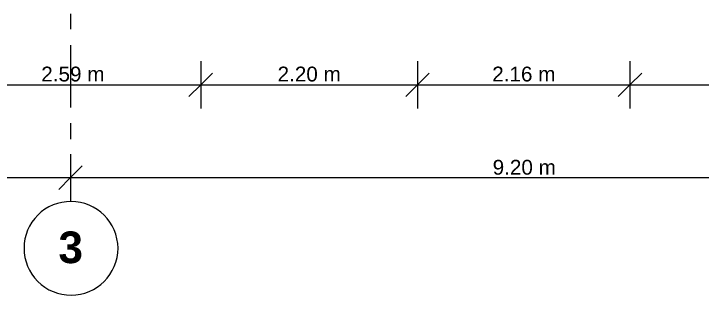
# Model space of a CAD drawing. Header units: metres. Extents: x -2 to 207, y -8 to 52.
# Drawn here: x 21.04 to 28.02, y 4.79 to 7.64 of the extents above; entities that cross this region are included whole.
import ezdxf

# ---------------------------------------------------------------- set-up
doc = ezdxf.new("R2010")
doc.units = ezdxf.units.M
doc.layers.add('HVAC - Ductos', color=5, linetype='Continuous', lineweight=0)
doc.layers.add('PDF_Text', color=7, linetype='Continuous', lineweight=0)
doc.layers.add('PDF_Geometry', color=7, linetype='Continuous', lineweight=0, true_color=0xaaaaaa)
doc.styles.add('PDF Helvetica', font='')
doc.styles.add('PDF Helvetica Bold', font='')
doc.styles.get('PDF Helvetica').set_extended_font_data('Helvetica')
doc.styles.get('PDF Helvetica Bold').set_extended_font_data('Helvetica', bold=True)

msp = doc.modelspace()

# ---------------------------------------------------------------- linework, layer by layer
at = {"layer": 'HVAC - Ductos', "color": 252, "lineweight": 0, "true_color": 0x939598}
for points in [[(22.9307, 7.163), (22.9307, 6.9248), (22.9307, 6.6865)], [(25.13, 7.163), (25.13, 6.9248), (25.13, 6.6865)], [(27.2834, 7.163), (27.2834, 6.9248), (27.2834, 6.6865)], [(23.0499, 7.0439), (22.9307, 6.9248), (22.8117, 6.8056)], [(25.2491, 7.0439), (25.13, 6.9248), (25.0109, 6.8056)], [(27.4025, 7.0439), (27.2834, 6.9248), (27.1642, 6.8056)], [(7.582, 6.9248), (9.795, 6.9248), (12.4157, 6.9248), (13.6849, 6.9248), (15.9574, 6.9248), (18.152, 6.9248), (20.3376, 6.9248), (22.9307, 6.9248), (25.13, 6.9248), (27.2834, 6.9248), (29.4138, 6.9248), (32.0529, 6.9248), (34.2613, 6.9248), (36.4971, 6.9248), (38.7514, 6.9248), (40.8177, 6.9248), (43.0581, 6.9248), (45.6468, 6.9248), (47.8094, 6.9248), (50.3935, 6.9248), (52.6385, 6.9248), (54.8331, 6.9248), (57.2339, 6.9248), (58.6359, 6.9248)], [(21.6112, 6.2238), (21.6112, 5.9855), (21.6112, 5.7473)], [(21.7303, 6.1047), (21.6112, 5.9855), (21.4921, 5.8664)], [(7.582, 5.9855), (12.4157, 5.9855), (21.6112, 5.9855), (30.8113, 5.9855), (40.0068, 5.9855), (49.2022, 5.9855), (58.6359, 5.9855)]]:
    msp.add_lwpolyline(points, dxfattribs=at)
at = {"layer": 'PDF_Geometry', "lineweight": 0}
msp.add_lwpolyline([(21.6112, 7.6441), (21.6112, 7.4883)], dxfattribs=at)
at = {"layer": 'PDF_Geometry', "color": 252, "lineweight": 0, "true_color": 0x939598}
for points in [[(21.6112, 7.328), (21.6112, 6.6957)], [(21.6112, 6.5353), (21.6112, 6.375)], [(21.6112, 6.2192), (21.6112, 5.7427)]]:
    msp.add_lwpolyline(points, dxfattribs=at)
at = {"layer": 'PDF_Geometry', "lineweight": 0}
msp.add_lwpolyline([(21.6158, 5.7427, 0.416677), (21.1393, 5.2708, 0.414667), (21.6158, 4.7943, 0.411021), (22.0923, 5.2708, 0.413026)], format="xyb", close=True, dxfattribs=at)

# ---------------------------------------------------------------- texts
at = {"layer": 'PDF_Text', "color": 252, "lineweight": 0, "true_color": 0x939598, "char_height": 0.15002, "attachment_point": 4, "style": 'PDF Helvetica'}
for s, insert in [('2.59 m', (21.3143, 7.0329)), ('2.20 m', (23.7106, 7.0329)), ('2.16 m', (25.887, 7.0329)), ('9.20 m', (25.8915, 6.089))]:
    msp.add_mtext(s, dxfattribs=dict(at, insert=insert))
at = {"layer": 'PDF_Text', "color": 253, "lineweight": 0, "true_color": 0xaaaaaa, "insert": (21.4884, 5.277), "char_height": 0.3201, "attachment_point": 4, "style": 'PDF Helvetica Bold'}
msp.add_mtext('3', dxfattribs=at)

doc.saveas('drawing.dxf')
